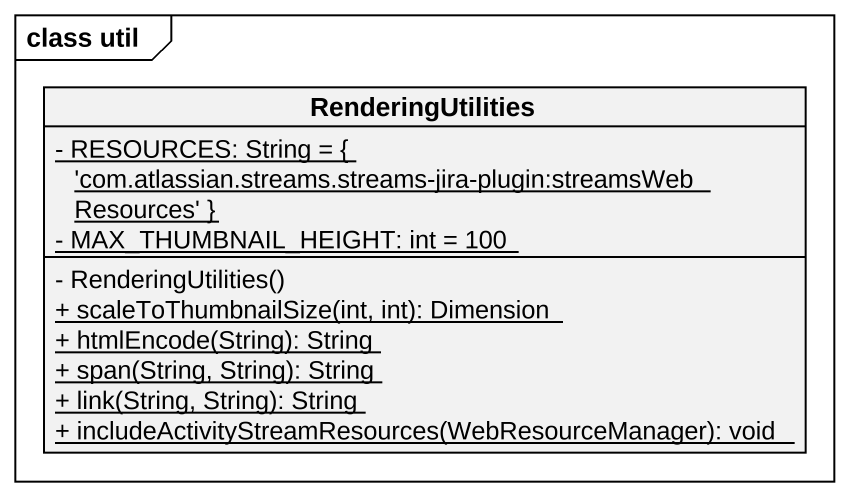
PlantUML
@startuml
mainframe class util
hide circle
hide empty members
skinparam classAttributeIconSize 0
class RenderingUtilities {
  {static} - RESOURCES: String = { 'com.atlassian.streams.streams-jira-plugin:streamsWebResources' }
  {static} - MAX_THUMBNAIL_HEIGHT: int = 100
  - RenderingUtilities()
  {static} + scaleToThumbnailSize(int, int): Dimension
  {static} + htmlEncode(String): String
  {static} + span(String, String): String
  {static} + link(String, String): String
  {static} + includeActivityStreamResources(WebResourceManager): void
}
@enduml
